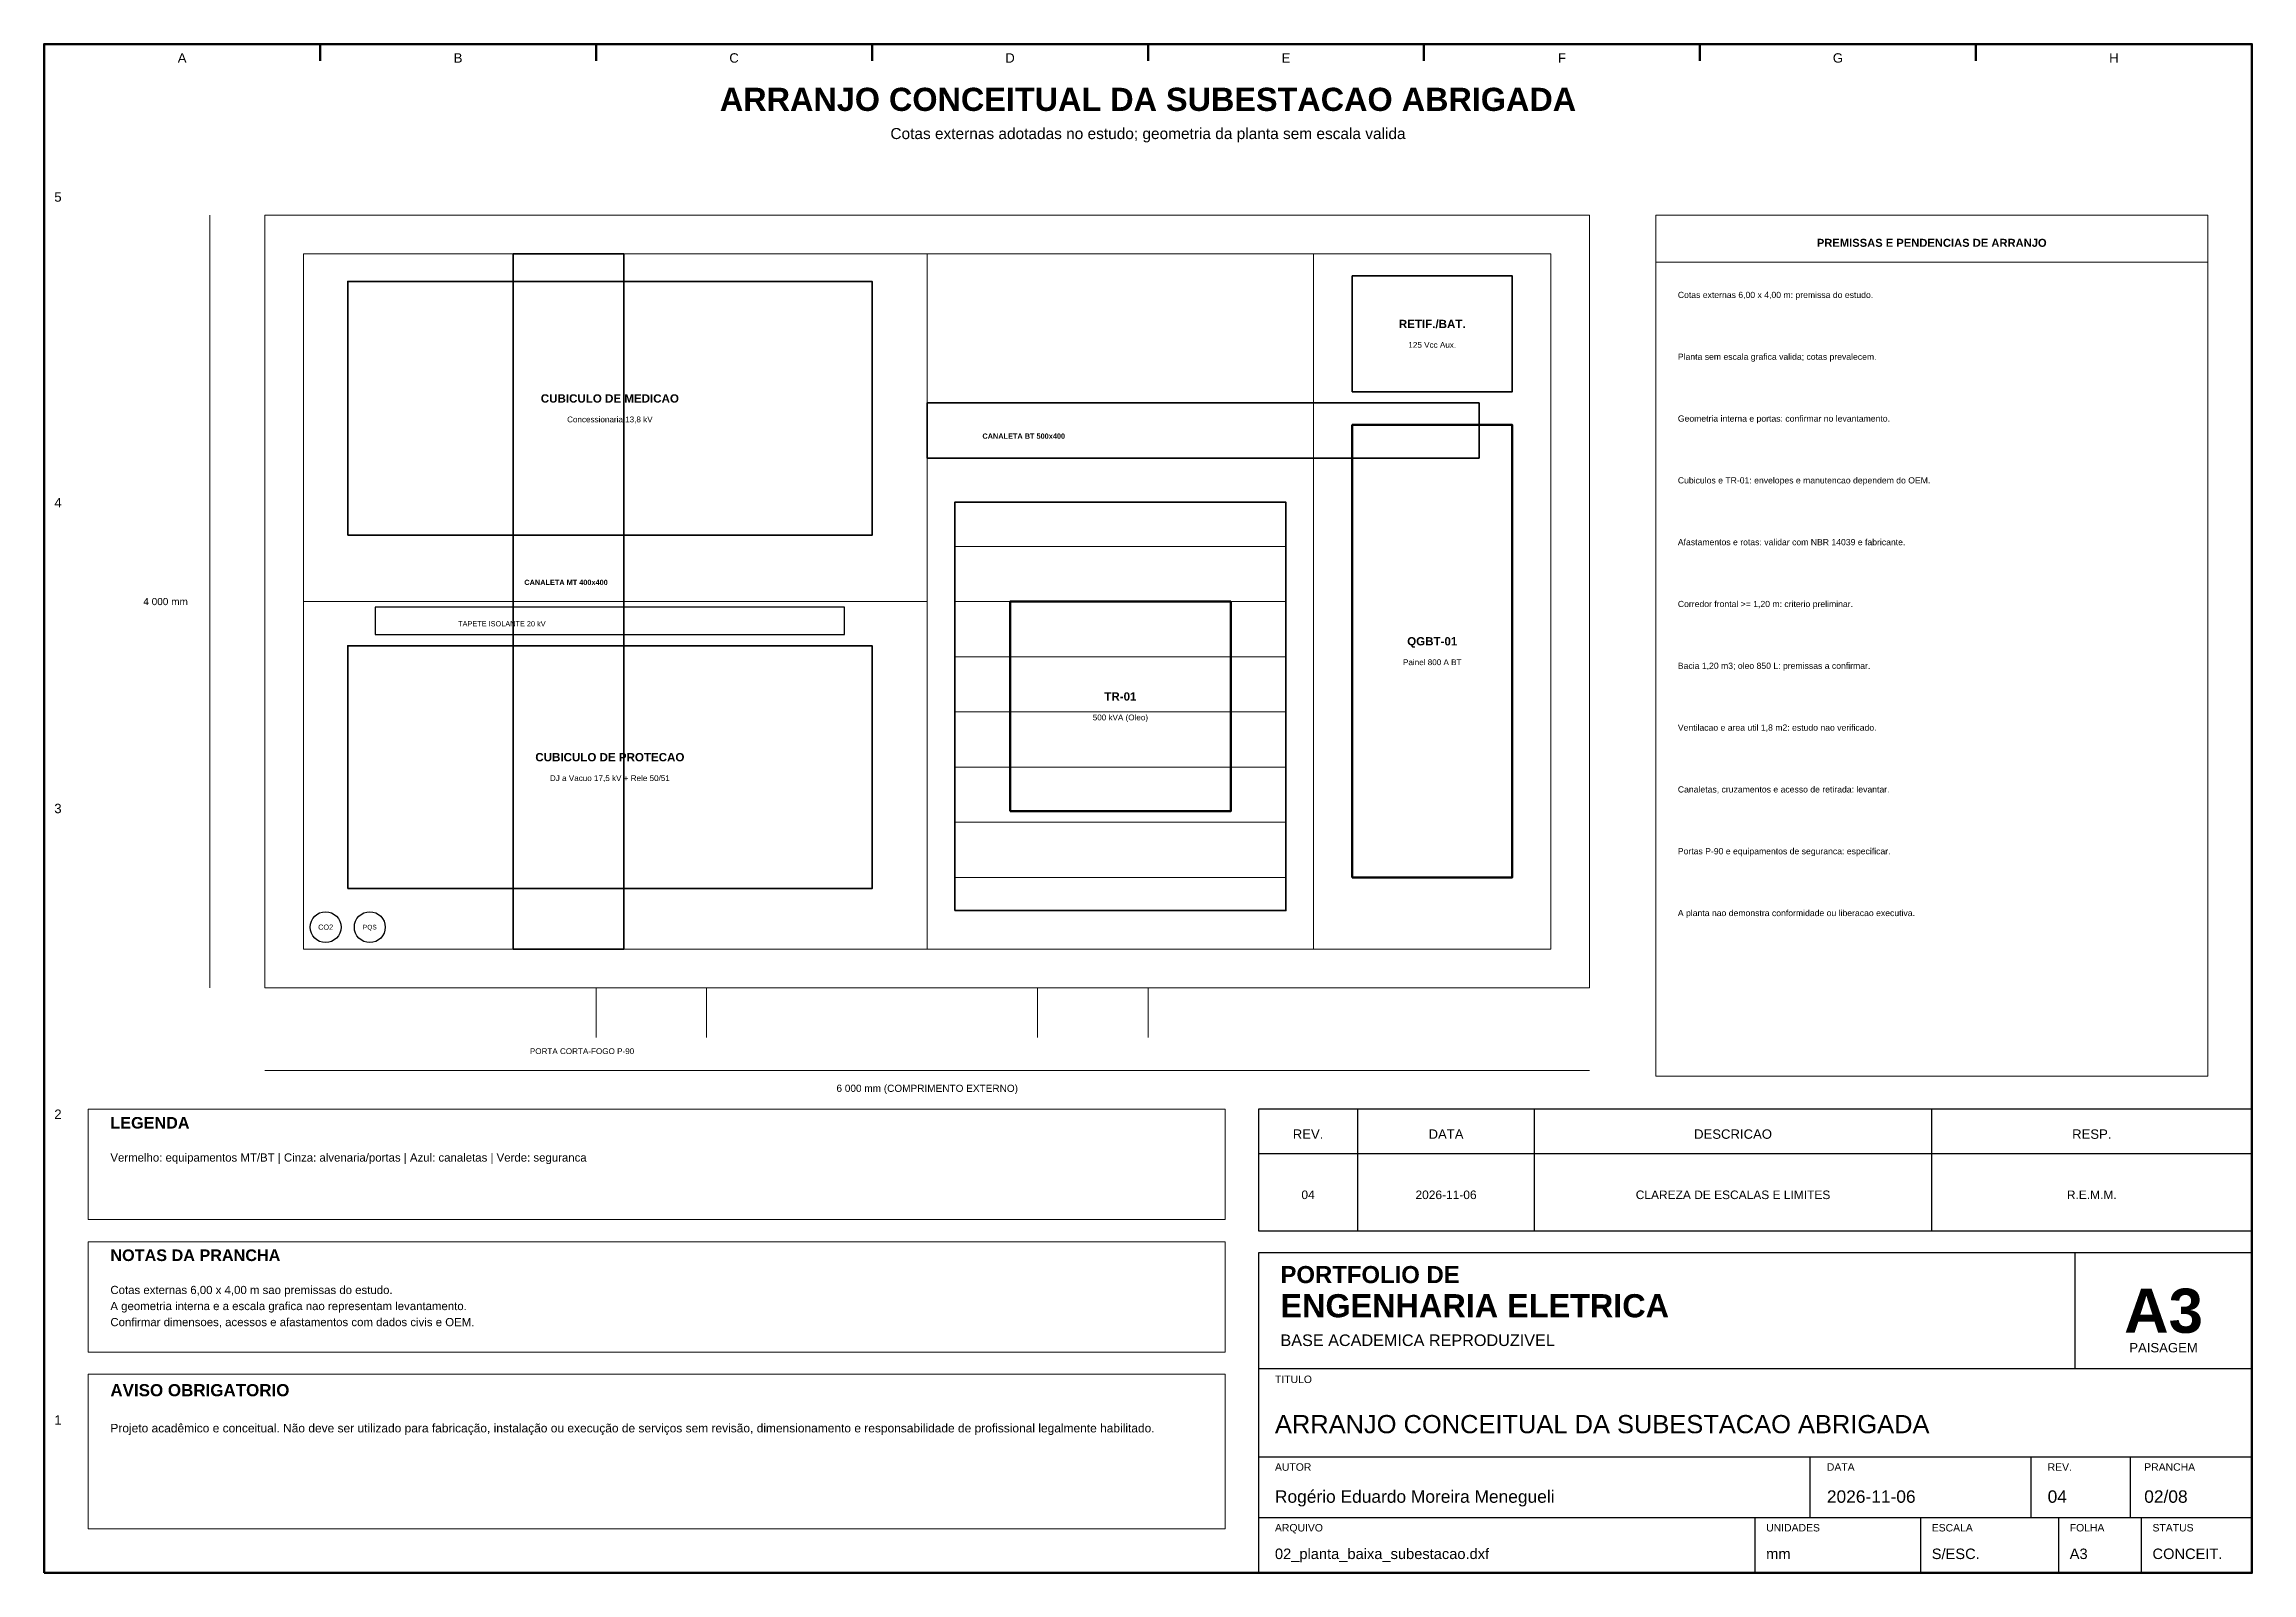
# Model space of a CAD drawing. Header units: millimetres. Extents: x 10 to 410, y 10 to 287.
import ezdxf
from ezdxf.enums import TextEntityAlignment as Align

# ---------------------------------------------------------------- set-up
doc = ezdxf.new("R2010")
doc.units = ezdxf.units.MM
for name, color, linetype, lineweight in [('00_MOLDURA', 7, 'CONTINUOUS', 50), ('01_CARIMBO', 7, 'CONTINUOUS', 25), ('02_TEXTO', 7, 'CONTINUOUS', 18), ('03_COTAS', 152, 'CONTINUOUS', 18), ('04_EQUIPAMENTOS', 32, 'CONTINUOUS', 35), ('05_POTENCIA', 12, 'CONTINUOUS', 50), ('06_COMANDO', 94, 'CONTINUOUS', 25), ('10_ELETROCALHAS', 251, 'CONTINUOUS', 35), ('11_ARQUITETURA', 253, 'CONTINUOUS', 18), ('12_LEGENDA', 7, 'CONTINUOUS', 18), ('13_NOTAS', 7, 'CONTINUOUS', 18)]:
    doc.layers.add(name, color=color, linetype=linetype, lineweight=lineweight)
doc.styles.add('PORTFOLIO_TEXTO', font='arial.ttf')
doc.styles.add('PORTFOLIO_TITULO', font='arialbd.ttf', dxfattribs={"width": 0.92})

# ---------------------------------------------------------------- blocks, each defined once
blk = doc.blocks.new('CARIMBO_A3')
at = {"layer": '01_CARIMBO'}
for p, q in [((148, 37), (148, 58)), ((0, 37), (180, 37)), ((0, 21), (180, 21)), ((100, 10), (100, 21)), ((140, 10), (140, 21)), ((158, 10), (158, 21)), ((0, 10), (180, 10)), ((90, 0), (90, 10)), ((120, 0), (120, 10)), ((145, 0), (145, 10)), ((160, 0), (160, 10))]:
    blk.add_line(p, q, dxfattribs=at)
blk.add_lwpolyline([(0, 0), (180, 0), (180, 58), (0, 58)], close=True, dxfattribs=at)
at = {"layer": '01_CARIMBO', "style": 'PORTFOLIO_TEXTO'}
for s, p in [('TITULO', (3, 34.4)), ('AUTOR', (3, 18.5)), ('DATA', (103, 18.5)), ('REV.', (143, 18.5)), ('PRANCHA', (160.5, 18.5)), ('ARQUIVO', (3, 7.5)), ('UNIDADES', (92, 7.5)), ('ESCALA', (122, 7.5)), ('FOLHA', (147, 7.5)), ('STATUS', (162, 7.5))]:
    blk.add_text(s, height=1.35, dxfattribs=at).set_placement(p)
at = {"layer": '02_TEXTO'}
for s, height, style, p in [('PORTFOLIO DE', 3.1, 'PORTFOLIO_TITULO', (4, 52.5)), ('ENGENHARIA ELETRICA', 4.2, 'PORTFOLIO_TITULO', (4, 46.3)), ('BASE ACADEMICA REPRODUZIVEL', 2.1, 'PORTFOLIO_TEXTO', (4, 41.1))]:
    blk.add_text(s, height=height, dxfattribs=dict(at, style=style)).set_placement(p)
for s, height, style, p in [('A3', 8, 'PORTFOLIO_TITULO', (164, 47.5)), ('PAISAGEM', 1.7, 'PORTFOLIO_TEXTO', (164, 40.8))]:
    blk.add_text(s, height=height, dxfattribs=dict(at, style=style)).set_placement(p, align=Align.MIDDLE_CENTER)
at = {"layer": '02_TEXTO', "style": 'PORTFOLIO_TEXTO'}
for tag, p, height in [('TITULO', (3, 25.3), 3.3), ('AUTOR', (3, 12.7), 2.25), ('DATA', (103, 12.7), 2.25), ('REVISAO', (143, 12.7), 2.25), ('PRANCHA', (160.5, 12.7), 2.25), ('ARQUIVO', (3, 2.5), 1.9), ('UNIDADES', (92, 2.5), 1.9), ('ESCALA', (122, 2.5), 1.9), ('FOLHA', (147, 2.5), 1.9), ('STATUS', (162, 2.5), 1.9)]:
    blk.add_attdef(tag, p, '', height=height, dxfattribs=at)

msp = doc.modelspace()

# ---------------------------------------------------------------- linework, layer by layer
at = {"layer": '00_MOLDURA'}
for p, q in [((60, 287), (60, 284)), ((110, 287), (110, 284)), ((160, 287), (160, 284)), ((210, 287), (210, 284)), ((260, 287), (260, 284)), ((310, 287), (310, 284)), ((360, 287), (360, 284))]:
    msp.add_line(p, q, dxfattribs=at)
msp.add_lwpolyline([(10, 10), (410, 10), (410, 287), (10, 287)], close=True, dxfattribs=at)
at = {"layer": '01_CARIMBO'}
for p, q in [((248, 72), (248, 94)), ((280, 72), (280, 94)), ((352, 72), (352, 94)), ((230, 86), (410, 86))]:
    msp.add_line(p, q, dxfattribs=at)
msp.add_lwpolyline([(230, 72), (410, 72), (410, 94), (230, 94)], close=True, dxfattribs=at)
at = {"layer": '03_COTAS'}
for p, q in [((40, 116), (40, 256)), ((50, 101), (290, 101))]:
    msp.add_line(p, q, dxfattribs=at)
at = {"layer": '04_EQUIPAMENTOS'}
for points in [[(65, 198), (160, 198), (160, 244), (65, 244)], [(247, 224), (276, 224), (276, 245), (247, 245)], [(175, 130), (235, 130), (235, 204), (175, 204)], [(65, 134), (160, 134), (160, 178), (65, 178)]]:
    msp.add_lwpolyline(points, close=True, dxfattribs=at)
at = {"layer": '05_POTENCIA'}
for points in [[(247, 136), (276, 136), (276, 218), (247, 218)], [(185, 148), (225, 148), (225, 186), (185, 186)]]:
    msp.add_lwpolyline(points, close=True, dxfattribs=at)
at = {"layer": '06_COMANDO'}
msp.add_lwpolyline([(70, 180), (155, 180), (155, 185), (70, 185)], close=True, dxfattribs=at)
for centre in [(61, 127), (69, 127)]:
    msp.add_circle(centre, 2.8, dxfattribs=at)
at = {"layer": '10_ELETROCALHAS'}
for points in [[(95, 123), (115, 123), (115, 249), (95, 249)], [(170, 212), (270, 212), (270, 222), (170, 222)]]:
    msp.add_lwpolyline(points, close=True, dxfattribs=at)
at = {"layer": '11_ARQUITETURA'}
for p, q in [((170, 123), (170, 249)), ((240, 123), (240, 249)), ((175, 196), (235, 196)), ((57, 186), (170, 186)), ((175, 186), (235, 186)), ((175, 176), (235, 176)), ((175, 166), (235, 166)), ((175, 156), (235, 156)), ((175, 146), (235, 146)), ((175, 136), (235, 136)), ((110, 116), (110, 107)), ((130, 116), (130, 107)), ((190, 116), (190, 107)), ((210, 116), (210, 107))]:
    msp.add_line(p, q, dxfattribs=at)
for points in [[(50, 116), (290, 116), (290, 256), (50, 256)], [(57, 123), (283, 123), (283, 249), (57, 249)]]:
    msp.add_lwpolyline(points, close=True, dxfattribs=at)
at = {"layer": '12_LEGENDA'}
msp.add_line((302, 247.5), (402, 247.5), dxfattribs=at)
for points in [[(302, 100), (402, 100), (402, 256), (302, 256)], [(18, 74), (224, 74), (224, 94), (18, 94)]]:
    msp.add_lwpolyline(points, close=True, dxfattribs=at)
at = {"layer": '13_NOTAS'}
for points in [[(18, 50), (224, 50), (224, 70), (18, 70)], [(18, 18), (224, 18), (224, 46), (18, 46)]]:
    msp.add_lwpolyline(points, close=True, dxfattribs=at)

# ---------------------------------------------------------------- block references
at = {"layer": '01_CARIMBO'}
msp.add_blockref('CARIMBO_A3', (230, 10), dxfattribs=at).add_auto_attribs({'TITULO': 'ARRANJO CONCEITUAL DA SUBESTACAO ABRIGADA', 'AUTOR': 'Rogério Eduardo Moreira Menegueli', 'DATA': '2026-11-06', 'REVISAO': '04', 'PRANCHA': '02/08', 'ARQUIVO': '02_planta_baixa_subestacao.dxf', 'UNIDADES': 'mm', 'ESCALA': 'S/ESC.', 'FOLHA': 'A3', 'STATUS': 'CONCEIT.'})

# ---------------------------------------------------------------- texts
at = {"layer": '00_MOLDURA', "style": 'PORTFOLIO_TEXTO'}
for s, p in [('A', (35, 284.5)), ('B', (85, 284.5)), ('C', (135, 284.5)), ('D', (185, 284.5)), ('E', (235, 284.5)), ('F', (285, 284.5)), ('G', (335, 284.5)), ('H', (385, 284.5)), ('5', (12.5, 259.3)), ('4', (12.5, 203.9)), ('3', (12.5, 148.5)), ('2', (12.5, 93.1)), ('1', (12.5, 37.7))]:
    msp.add_text(s, height=1.7, dxfattribs=at).set_placement(p, align=Align.MIDDLE_CENTER)
at = {"layer": '01_CARIMBO', "style": 'PORTFOLIO_TEXTO'}
for s, p in [('REV.', (239, 89.5)), ('DATA', (264, 89.5)), ('DESCRICAO', (316, 89.5)), ('RESP.', (381, 89.5))]:
    msp.add_text(s, height=1.7, dxfattribs=at).set_placement(p, align=Align.MIDDLE_CENTER)
at = {"layer": '02_TEXTO'}
for s, height, style, p in [('ARRANJO CONCEITUAL DA SUBESTACAO ABRIGADA', 4.2, 'PORTFOLIO_TITULO', (210, 277)), ('Cotas externas adotadas no estudo; geometria da planta sem escala valida', 2, 'PORTFOLIO_TEXTO', (210, 270.8)), ('125 Vcc Aux.', 1.05, 'PORTFOLIO_TEXTO', (261.5, 232.5)), ('Concessionaria 13,8 kV', 1.05, 'PORTFOLIO_TEXTO', (112.5, 219)), ('Painel 800 A BT', 1.05, 'PORTFOLIO_TEXTO', (261.5, 175)), ('500 kVA (Oleo)', 1.05, 'PORTFOLIO_TEXTO', (205, 165)), ('DJ a Vacuo 17,5 kV + Rele 50/51', 1.05, 'PORTFOLIO_TEXTO', (112.5, 154)), ('04', 1.55, 'PORTFOLIO_TEXTO', (239, 78.5)), ('2026-11-06', 1.55, 'PORTFOLIO_TEXTO', (264, 78.5)), ('CLAREZA DE ESCALAS E LIMITES', 1.55, 'PORTFOLIO_TEXTO', (316, 78.5)), ('R.E.M.M.', 1.55, 'PORTFOLIO_TEXTO', (381, 78.5))]:
    msp.add_text(s, height=height, dxfattribs=dict(at, style=style)).set_placement(p, align=Align.MIDDLE_CENTER)
at = {"layer": '02_TEXTO', "style": 'PORTFOLIO_TEXTO'}
for s, p in [('Cotas externas 6,00 x 4,00 m: premissa do estudo.', (306, 241)), ('Planta sem escala grafica valida; cotas prevalecem.', (306, 229.8)), ('Geometria interna e portas: confirmar no levantamento.', (306, 218.6)), ('Cubiculos e TR-01: envelopes e manutencao dependem do OEM.', (306, 207.4)), ('Afastamentos e rotas: validar com NBR 14039 e fabricante.', (306, 196.2)), ('Corredor frontal >= 1,20 m: criterio preliminar.', (306, 185)), ('Bacia 1,20 m3; oleo 850 L: premissas a confirmar.', (306, 173.8)), ('Ventilacao e area util 1,8 m2: estudo nao verificado.', (306, 162.6)), ('Canaletas, cruzamentos e acesso de retirada: levantar.', (306, 151.4)), ('Portas P-90 e equipamentos de seguranca: especificar.', (306, 140.2)), ('A planta nao demonstra conformidade ou liberacao executiva.', (306, 129))]:
    msp.add_text(s, height=1.12, dxfattribs=at).set_placement(p)
at = {"layer": '03_COTAS', "style": 'PORTFOLIO_TEXTO'}
for s, p in [('4 000 mm', (32, 186)), ('6 000 mm (COMPRIMENTO EXTERNO)', (170, 97.8))]:
    msp.add_text(s, height=1.3, dxfattribs=at).set_placement(p, align=Align.MIDDLE_CENTER)
at = {"layer": '04_EQUIPAMENTOS', "style": 'PORTFOLIO_TITULO'}
for s, p in [('RETIF./BAT.', (261.5, 236.3)), ('CUBICULO DE MEDICAO', (112.5, 222.8)), ('CUBICULO DE PROTECAO', (112.5, 157.8))]:
    msp.add_text(s, height=1.5, dxfattribs=at).set_placement(p, align=Align.MIDDLE_CENTER)
at = {"layer": '05_POTENCIA', "style": 'PORTFOLIO_TITULO'}
for s, p in [('QGBT-01', (261.5, 178.8)), ('TR-01', (205, 168.8))]:
    msp.add_text(s, height=1.5, dxfattribs=at).set_placement(p, align=Align.MIDDLE_CENTER)
at = {"layer": '06_COMANDO', "style": 'PORTFOLIO_TEXTO'}
msp.add_text('TAPETE ISOLANTE 20 kV', height=0.95, dxfattribs=at).set_placement((85, 181.5))
for s, height, p in [('CO2', 0.95, (61, 127)), ('PQS', 0.85, (69, 127))]:
    msp.add_text(s, height=height, dxfattribs=at).set_placement(p, align=Align.MIDDLE_CENTER)
at = {"layer": '10_ELETROCALHAS', "style": 'PORTFOLIO_TITULO'}
for s, p in [('CANALETA BT 500x400', (180, 215.5)), ('CANALETA MT 400x400', (97, 189))]:
    msp.add_text(s, height=0.95, dxfattribs=at).set_placement(p)
at = {"layer": '11_ARQUITETURA', "style": 'PORTFOLIO_TEXTO'}
msp.add_text('PORTA CORTA-FOGO P-90', height=1.05, dxfattribs=at).set_placement((98, 104))
at = {"layer": '12_LEGENDA', "style": 'PORTFOLIO_TITULO'}
msp.add_text('PREMISSAS E PENDENCIAS DE ARRANJO', height=1.45, dxfattribs=at).set_placement((352, 251), align=Align.MIDDLE_CENTER)
msp.add_text('LEGENDA', height=2.1, dxfattribs=at).set_placement((22, 90.5))
at = {"layer": '12_LEGENDA', "insert": (22, 86), "char_height": 1.48, "width": 198, "attachment_point": 1, "line_spacing_factor": 1.18, "style": 'PORTFOLIO_TEXTO'}
msp.add_mtext('Vermelho: equipamentos MT/BT | Cinza: alvenaria/portas | Azul: canaletas | Verde: seguranca', dxfattribs=at)
at = {"layer": '13_NOTAS', "style": 'PORTFOLIO_TITULO'}
for s, height, p in [('NOTAS DA PRANCHA', 2.1, (22, 66.5)), ('AVISO OBRIGATORIO', 2.2, (22, 42))]:
    msp.add_text(s, height=height, dxfattribs=at).set_placement(p)
at = {"layer": '13_NOTAS', "width": 198, "attachment_point": 1, "line_spacing_factor": 1.18, "style": 'PORTFOLIO_TEXTO'}
for s, insert, char_height in [('Cotas externas 6,00 x 4,00 m sao premissas do estudo.\\PA geometria interna e a escala grafica nao representam levantamento.\\PConfirmar dimensoes, acessos e afastamentos com dados civis e OEM.', (22, 62), 1.48), ('Projeto acadêmico e conceitual. Não deve ser utilizado para fabricação, instalação ou execução de serviços sem revisão, dimensionamento e responsabilidade de profissional legalmente habilitado.', (22, 37), 1.55)]:
    msp.add_mtext(s, dxfattribs=dict(at, insert=insert, char_height=char_height))

doc.saveas('drawing.dxf')
